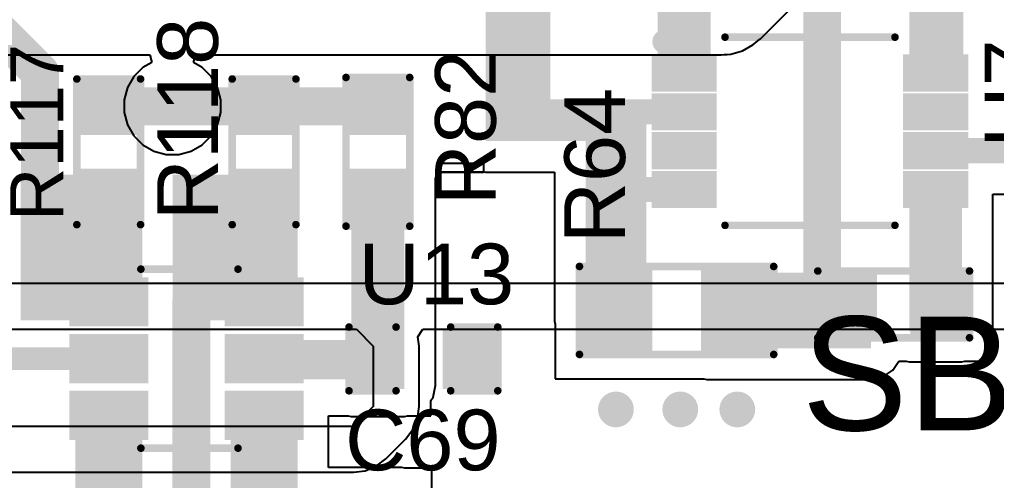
# Model space of a CAD drawing. Header units: millimetres. Extents: x 0 to 214, y 0 to 214.
# Drawn here: x 0.851 to 1.495, y 0.317 to 0.621 of the extents above; entities that cross this region are included whole.
import ezdxf

# ---------------------------------------------------------------- set-up
doc = ezdxf.new("R2010")
doc.units = ezdxf.units.MM
doc.header["$MEASUREMENT"] = 0
for name, color, linetype in [('BottomLayer', 5, 'Continuous'), ('BottomSolder', 6, 'Continuous'), ('TopLayer', 1, 'Continuous'), ('TopOverlay', 2, 'Continuous'), ('TopPaste', 8, 'Continuous'), ('TopSolder', 216, 'Continuous'), ('ViaHoleLayer', 16, 'Continuous')]:
    doc.layers.add(name, color=color, linetype=linetype)
doc.styles.add('Arial', font='', dxfattribs={"height": 0.2})
doc.styles.get('Arial').set_extended_font_data('Arial')

# ---------------------------------------------------------------- blocks, each defined once
blk = doc.blocks.new('R___0603_220')
at = {"layer": 'TopLayer'}
for points in [[(-0.015, 0.0175), (-0.015, -0.0175), (-0.045, -0.0175), (-0.045, 0.0175)], [(0.045, 0.0175), (0.045, -0.0175), (0.015, -0.0175), (0.015, 0.0175)]]:
    blk.add_hatch(color=1, dxfattribs=at).paths.add_polyline_path(points)
at = {"layer": 'TopPaste'}
for points in [[(-0.015, 0.0175), (-0.015, -0.0175), (-0.045, -0.0175), (-0.045, 0.0175)], [(0.045, 0.0175), (0.045, -0.0175), (0.015, -0.0175), (0.015, 0.0175)]]:
    blk.add_hatch(color=8, dxfattribs=at).paths.add_polyline_path(points)
at = {"layer": 'TopSolder'}
for points in [[(-0.011, 0.0215), (-0.011, -0.0215), (-0.049, -0.0215), (-0.049, 0.0215)], [(0.049, 0.0215), (0.049, -0.0215), (0.011, -0.0215), (0.011, 0.0215)]]:
    blk.add_hatch(color=216, dxfattribs=at).paths.add_polyline_path(points)
at = {"layer": 'TopOverlay', "const_width": 0.005}
for points in [[(0.048, 0.021), (-0.048, 0.021)], [(-0.048, -0.021), (-0.048, 0.021)], [(0.048, -0.021), (0.048, 0.021)], [(0.048, -0.021), (-0.048, -0.021)]]:
    blk.add_lwpolyline(points, dxfattribs=at)
at = {"layer": 'TopOverlay', "const_width": 0.0025}
for points in [[(-0.04925, 0.021, 1), (-0.04675, 0.021, 1)], [(-0.04925, 0.021, 1), (-0.04675, 0.021, 1)], [(0.04675, 0.021, 1), (0.04925, 0.021, 1)], [(0.04675, 0.021, 1), (0.04925, 0.021, 1)], [(-0.04925, -0.021, 1), (-0.04675, -0.021, 1)], [(-0.04925, -0.021, 1), (-0.04675, -0.021, 1)], [(0.04675, -0.021, 1), (0.04925, -0.021, 1)], [(0.04675, -0.021, 1), (0.04925, -0.021, 1)]]:
    blk.add_lwpolyline(points, format="xyb", close=True, dxfattribs=at)
blk = doc.blocks.new('R___0603_221')
at = {"layer": 'TopLayer'}
for points in [[(-0.015, 0.0175), (-0.015, -0.0175), (-0.045, -0.0175), (-0.045, 0.0175)], [(0.045, 0.0175), (0.045, -0.0175), (0.015, -0.0175), (0.015, 0.0175)]]:
    blk.add_hatch(color=1, dxfattribs=at).paths.add_polyline_path(points)
at = {"layer": 'TopPaste'}
for points in [[(-0.015, 0.0175), (-0.015, -0.0175), (-0.045, -0.0175), (-0.045, 0.0175)], [(0.045, 0.0175), (0.045, -0.0175), (0.015, -0.0175), (0.015, 0.0175)]]:
    blk.add_hatch(color=8, dxfattribs=at).paths.add_polyline_path(points)
at = {"layer": 'TopSolder'}
for points in [[(-0.011, 0.0215), (-0.011, -0.0215), (-0.049, -0.0215), (-0.049, 0.0215)], [(0.049, 0.0215), (0.049, -0.0215), (0.011, -0.0215), (0.011, 0.0215)]]:
    blk.add_hatch(color=216, dxfattribs=at).paths.add_polyline_path(points)
at = {"layer": 'TopOverlay', "const_width": 0.005}
for points in [[(0.048, 0.021), (-0.048, 0.021)], [(-0.048, -0.021), (-0.048, 0.021)], [(0.048, -0.021), (0.048, 0.021)], [(0.048, -0.021), (-0.048, -0.021)]]:
    blk.add_lwpolyline(points, dxfattribs=at)
at = {"layer": 'TopOverlay', "const_width": 0.0025}
for points in [[(-0.04925, 0.021, 1), (-0.04675, 0.021, 1)], [(-0.04925, 0.021, 1), (-0.04675, 0.021, 1)], [(0.04675, 0.021, 1), (0.04925, 0.021, 1)], [(0.04675, 0.021, 1), (0.04925, 0.021, 1)], [(-0.04925, -0.021, 1), (-0.04675, -0.021, 1)], [(-0.04925, -0.021, 1), (-0.04675, -0.021, 1)], [(0.04675, -0.021, 1), (0.04925, -0.021, 1)], [(0.04675, -0.021, 1), (0.04925, -0.021, 1)]]:
    blk.add_lwpolyline(points, format="xyb", close=True, dxfattribs=at)
blk = doc.blocks.new('SOT_23_6_254')
at = {"layer": 'TopLayer'}
for points in [[(-0.07323, 0.04961), (-0.02913, 0.04961), (-0.02913, 0.0252), (-0.07323, 0.0252)], [(0.02913, 0.04961), (0.07323, 0.04961), (0.07323, 0.0252), (0.02913, 0.0252)], [(-0.07323, 0.0122), (-0.02913, 0.0122), (-0.02913, -0.0122), (-0.07323, -0.0122)], [(0.02913, 0.0122), (0.07323, 0.0122), (0.07323, -0.0122), (0.02913, -0.0122)], [(-0.07323, -0.0252), (-0.02913, -0.0252), (-0.02913, -0.04961), (-0.07323, -0.04961)], [(0.02913, -0.0252), (0.07323, -0.0252), (0.07323, -0.04961), (0.02913, -0.04961)]]:
    blk.add_hatch(color=1, dxfattribs=at).paths.add_polyline_path(points)
at = {"layer": 'TopPaste'}
for points in [[(-0.07323, 0.04961), (-0.02913, 0.04961), (-0.02913, 0.0252), (-0.07323, 0.0252)], [(0.02913, 0.04961), (0.07323, 0.04961), (0.07323, 0.0252), (0.02913, 0.0252)], [(-0.07323, 0.0122), (-0.02913, 0.0122), (-0.02913, -0.0122), (-0.07323, -0.0122)], [(0.02913, 0.0122), (0.07323, 0.0122), (0.07323, -0.0122), (0.02913, -0.0122)], [(-0.07323, -0.0252), (-0.02913, -0.0252), (-0.02913, -0.04961), (-0.07323, -0.04961)], [(0.02913, -0.0252), (0.07323, -0.0252), (0.07323, -0.04961), (0.02913, -0.04961)]]:
    blk.add_hatch(color=8, dxfattribs=at).paths.add_polyline_path(points)
at = {"layer": 'TopSolder'}
for points in [[(-0.07723, 0.05361), (-0.02513, 0.05361), (-0.02513, 0.0212), (-0.07723, 0.0212)], [(0.02513, 0.05361), (0.07723, 0.05361), (0.07723, 0.0212), (0.02513, 0.0212)], [(-0.07723, 0.0162), (-0.02513, 0.0162), (-0.02513, -0.0162), (-0.07723, -0.0162)], [(0.02513, 0.0162), (0.07723, 0.0162), (0.07723, -0.0162), (0.02513, -0.0162)], [(-0.07723, -0.0212), (-0.02513, -0.0212), (-0.02513, -0.05361), (-0.07723, -0.05361)], [(0.02513, -0.0212), (0.07723, -0.0212), (0.07723, -0.05361), (0.02513, -0.05361)]]:
    blk.add_hatch(color=216, dxfattribs=at).paths.add_polyline_path(points)
at = {"layer": 'TopOverlay'}
for points, const_width in [([(-0.054, 0.063, 1), (-0.062, 0.063, 1)], 0.01), ([(-0.0645, 0.063, 1), (-0.0595, 0.063, 1)], 0.005), ([(-0.0565, 0.063, 1), (-0.0515, 0.063, 1)], 0.005), ([(-0.03125, 0.059, 1), (-0.02875, 0.059, 1)], 0.0025), ([(0.03275, 0.059, 1), (0.03525, 0.059, 1)], 0.0025), ([(-0.03125, -0.059, 1), (-0.02875, -0.059, 1)], 0.0025), ([(0.03275, -0.059, 1), (0.03525, -0.059, 1)], 0.0025)]:
    blk.add_lwpolyline(points, format="xyb", close=True, dxfattribs=dict(at, const_width=const_width))
at = {"layer": 'TopOverlay', "const_width": 0.005}
for points in [[(-0.03, 0.059), (0.034, 0.059)], [(-0.03, -0.059), (0.034, -0.059)]]:
    blk.add_lwpolyline(points, dxfattribs=at)
blk = doc.blocks.new('RES_0603_281')
at = {"layer": 'TopLayer'}
for points in [[(-0.015, 0.0175), (-0.015, -0.0175), (-0.045, -0.0175), (-0.045, 0.0175)], [(0.045, 0.0175), (0.045, -0.0175), (0.015, -0.0175), (0.015, 0.0175)]]:
    blk.add_hatch(color=1, dxfattribs=at).paths.add_polyline_path(points)
at = {"layer": 'TopPaste'}
for points in [[(-0.015, 0.0175), (-0.015, -0.0175), (-0.045, -0.0175), (-0.045, 0.0175)], [(0.045, 0.0175), (0.045, -0.0175), (0.015, -0.0175), (0.015, 0.0175)]]:
    blk.add_hatch(color=8, dxfattribs=at).paths.add_polyline_path(points)
at = {"layer": 'TopSolder'}
for points in [[(-0.011, 0.0215), (-0.011, -0.0215), (-0.049, -0.0215), (-0.049, 0.0215)], [(0.049, 0.0215), (0.049, -0.0215), (0.011, -0.0215), (0.011, 0.0215)]]:
    blk.add_hatch(color=216, dxfattribs=at).paths.add_polyline_path(points)
at = {"layer": 'TopOverlay', "const_width": 0.005}
for points in [[(-0.049, 0.021), (0.049, 0.021)], [(-0.049, 0.021), (-0.049, -0.021)], [(0.049, 0.021), (0.049, -0.021)], [(-0.049, -0.021), (0.049, -0.021)]]:
    blk.add_lwpolyline(points, dxfattribs=at)
at = {"layer": 'TopOverlay', "const_width": 0.0025}
for points in [[(-0.05025, 0.021, 1), (-0.04775, 0.021, 1)], [(-0.05025, 0.021, 1), (-0.04775, 0.021, 1)], [(0.04775, 0.021, 1), (0.05025, 0.021, 1)], [(0.04775, 0.021, 1), (0.05025, 0.021, 1)], [(-0.05025, -0.021, 1), (-0.04775, -0.021, 1)], [(-0.05025, -0.021, 1), (-0.04775, -0.021, 1)], [(0.04775, -0.021, 1), (0.05025, -0.021, 1)], [(0.04775, -0.021, 1), (0.05025, -0.021, 1)]]:
    blk.add_lwpolyline(points, format="xyb", close=True, dxfattribs=at)
blk = doc.blocks.new('C__0603_323')
at = {"layer": 'TopLayer'}
for points in [[(-0.015, 0.0175), (-0.015, -0.0175), (-0.045, -0.0175), (-0.045, 0.0175)], [(0.045, 0.0175), (0.045, -0.0175), (0.015, -0.0175), (0.015, 0.0175)]]:
    blk.add_hatch(color=1, dxfattribs=at).paths.add_polyline_path(points)
at = {"layer": 'TopPaste'}
for points in [[(-0.015, 0.0175), (-0.015, -0.0175), (-0.045, -0.0175), (-0.045, 0.0175)], [(0.045, 0.0175), (0.045, -0.0175), (0.015, -0.0175), (0.015, 0.0175)]]:
    blk.add_hatch(color=8, dxfattribs=at).paths.add_polyline_path(points)
at = {"layer": 'TopSolder'}
for points in [[(-0.01264, 0.01986), (-0.01264, -0.01986), (-0.04736, -0.01986), (-0.04736, 0.01986)], [(0.04736, 0.01986), (0.04736, -0.01986), (0.01264, -0.01986), (0.01264, 0.01986)]]:
    blk.add_hatch(color=216, dxfattribs=at).paths.add_polyline_path(points)
at = {"layer": 'TopOverlay', "const_width": 0.005}
for points in [[(-0.049, -0.021), (-0.049, 0.021)], [(-0.049, 0.021), (-0.018, 0.021)], [(0.018, 0.021), (0.049, 0.021)], [(0.049, -0.021), (0.049, 0.021)], [(-0.049, -0.021), (-0.018, -0.021)], [(0.018, -0.021), (0.049, -0.021)]]:
    blk.add_lwpolyline(points, dxfattribs=at)
at = {"layer": 'TopOverlay', "const_width": 0.0025}
for points in [[(-0.05025, 0.021, 1), (-0.04775, 0.021, 1)], [(-0.05025, 0.021, 1), (-0.04775, 0.021, 1)], [(-0.01925, 0.021, 1), (-0.01675, 0.021, 1)], [(0.01675, 0.021, 1), (0.01925, 0.021, 1)], [(0.04775, 0.021, 1), (0.05025, 0.021, 1)], [(0.04775, 0.021, 1), (0.05025, 0.021, 1)], [(-0.05025, -0.021, 1), (-0.04775, -0.021, 1)], [(-0.05025, -0.021, 1), (-0.04775, -0.021, 1)], [(-0.01925, -0.021, 1), (-0.01675, -0.021, 1)], [(0.01675, -0.021, 1), (0.01925, -0.021, 1)], [(0.04775, -0.021, 1), (0.05025, -0.021, 1)], [(0.04775, -0.021, 1), (0.05025, -0.021, 1)]]:
    blk.add_lwpolyline(points, format="xyb", close=True, dxfattribs=at)
blk = doc.blocks.new('LTC4359CMS8_PBF_351')
at = {"layer": 'TopLayer'}
for points in [[(-0.06539, 0.03012), (-0.10039, 0.03012), (-0.10039, 0.04665), (-0.06539, 0.04665)], [(0.10039, 0.03012), (0.06539, 0.03012), (0.06539, 0.04665), (0.10039, 0.04665)], [(-0.06539, 0.00453), (-0.10039, 0.00453), (-0.10039, 0.02106), (-0.06539, 0.02106)], [(0.10039, 0.00453), (0.06539, 0.00453), (0.06539, 0.02106), (0.10039, 0.02106)], [(-0.06539, -0.02106), (-0.10039, -0.02106), (-0.10039, -0.00453), (-0.06539, -0.00453)], [(0.10039, -0.02106), (0.06539, -0.02106), (0.06539, -0.00453), (0.10039, -0.00453)], [(-0.06539, -0.04665), (-0.10039, -0.04665), (-0.10039, -0.03012), (-0.06539, -0.03012)], [(0.10039, -0.04665), (0.06539, -0.04665), (0.06539, -0.03012), (0.10039, -0.03012)]]:
    blk.add_hatch(color=1, dxfattribs=at).paths.add_polyline_path(points)
at = {"layer": 'TopPaste'}
for points in [[(-0.06539, 0.03012), (-0.10039, 0.03012), (-0.10039, 0.04665), (-0.06539, 0.04665)], [(0.10039, 0.03012), (0.06539, 0.03012), (0.06539, 0.04665), (0.10039, 0.04665)], [(-0.06539, 0.00453), (-0.10039, 0.00453), (-0.10039, 0.02106), (-0.06539, 0.02106)], [(0.10039, 0.00453), (0.06539, 0.00453), (0.06539, 0.02106), (0.10039, 0.02106)], [(-0.06539, -0.02106), (-0.10039, -0.02106), (-0.10039, -0.00453), (-0.06539, -0.00453)], [(0.10039, -0.02106), (0.06539, -0.02106), (0.06539, -0.00453), (0.10039, -0.00453)], [(-0.06539, -0.04665), (-0.10039, -0.04665), (-0.10039, -0.03012), (-0.06539, -0.03012)], [(0.10039, -0.04665), (0.06539, -0.04665), (0.06539, -0.03012), (0.10039, -0.03012)]]:
    blk.add_hatch(color=8, dxfattribs=at).paths.add_polyline_path(points)
at = {"layer": 'TopSolder'}
for points in [[(-0.06139, 0.02612), (-0.10439, 0.02612), (-0.10439, 0.05065), (-0.06139, 0.05065)], [(0.10439, 0.02612), (0.06139, 0.02612), (0.06139, 0.05065), (0.10439, 0.05065)], [(-0.06139, 0.00053), (-0.10439, 0.00053), (-0.10439, 0.02506), (-0.06139, 0.02506)], [(0.10439, 0.00053), (0.06139, 0.00053), (0.06139, 0.02506), (0.10439, 0.02506)], [(-0.06139, -0.02506), (-0.10439, -0.02506), (-0.10439, -0.00053), (-0.06139, -0.00053)], [(0.10439, -0.02506), (0.06139, -0.02506), (0.06139, -0.00053), (0.10439, -0.00053)], [(-0.06139, -0.05065), (-0.10439, -0.05065), (-0.10439, -0.02612), (-0.06139, -0.02612)], [(0.10439, -0.05065), (0.06139, -0.05065), (0.06139, -0.02612), (0.10439, -0.02612)]]:
    blk.add_hatch(color=216, dxfattribs=at).paths.add_polyline_path(points)
at = {"layer": 'TopOverlay'}
for points, const_width in [([(-0.09317, 0.059, 1), (-0.09883, 0.059, 1)], 0.01), ([(-0.05725, 0.062, 1), (-0.05475, 0.062, 1)], 0.0025), ([(0.05475, 0.062, 1), (0.05725, 0.062, 1)], 0.0025), ([(-0.10133, 0.059, 1), (-0.09633, 0.059, 1)], 0.005), ([(-0.09567, 0.059, 1), (-0.09067, 0.059, 1)], 0.005), ([(-0.05725, -0.062, 1), (-0.05475, -0.062, 1)], 0.0025), ([(0.05475, -0.062, 1), (0.05725, -0.062, 1)], 0.0025)]:
    blk.add_lwpolyline(points, format="xyb", close=True, dxfattribs=dict(at, const_width=const_width))
at = {"layer": 'TopOverlay', "const_width": 0.005}
for points in [[(-0.056, 0.062), (0.056, 0.062)], [(-0.056, -0.062), (0.056, -0.062)]]:
    blk.add_lwpolyline(points, dxfattribs=at)
blk = doc.blocks.new('S______B______352')
at = {"layer": 'TopLayer'}
for points in [[(-0.045, -0.0175), (-0.045, 0.0175), (-0.015, 0.0175), (-0.015, -0.0175)], [(0.015, -0.0175), (0.015, 0.0175), (0.045, 0.0175), (0.045, -0.0175)]]:
    blk.add_hatch(color=1, dxfattribs=at).paths.add_polyline_path(points)
at = {"layer": 'TopPaste'}
for points in [[(-0.045, -0.0175), (-0.045, 0.0175), (-0.015, 0.0175), (-0.015, -0.0175)], [(0.015, -0.0175), (0.015, 0.0175), (0.045, 0.0175), (0.045, -0.0175)]]:
    blk.add_hatch(color=8, dxfattribs=at).paths.add_polyline_path(points)
at = {"layer": 'TopSolder'}
for points in [[(-0.049, -0.0215), (-0.049, 0.0215), (-0.011, 0.0215), (-0.011, -0.0215)], [(0.011, -0.0215), (0.011, 0.0215), (0.049, 0.0215), (0.049, -0.0215)]]:
    blk.add_hatch(color=216, dxfattribs=at).paths.add_polyline_path(points)
at = {"layer": 'TopOverlay', "const_width": 0.005}
for points in [[(0.05, 0.022), (-0.05, 0.022)], [(-0.05, 0.022), (-0.05, -0.022)], [(0.05, 0.022), (0.05, -0.022)], [(0.05, -0.022), (-0.05, -0.022)]]:
    blk.add_lwpolyline(points, dxfattribs=at)
at = {"layer": 'TopOverlay', "const_width": 0.0025}
for points in [[(-0.05125, 0.022, 1), (-0.04875, 0.022, 1)], [(-0.05125, 0.022, 1), (-0.04875, 0.022, 1)], [(0.04875, 0.022, 1), (0.05125, 0.022, 1)], [(0.04875, 0.022, 1), (0.05125, 0.022, 1)], [(-0.05125, -0.022, 1), (-0.04875, -0.022, 1)], [(-0.05125, -0.022, 1), (-0.04875, -0.022, 1)], [(0.04875, -0.022, 1), (0.05125, -0.022, 1)], [(0.04875, -0.022, 1), (0.05125, -0.022, 1)]]:
    blk.add_lwpolyline(points, format="xyb", close=True, dxfattribs=at)
blk = doc.blocks.new('RES_0805_354')
at = {"layer": 'TopLayer'}
for points in [[(-0.06, 0.025), (-0.02, 0.025), (-0.02, -0.025), (-0.06, -0.025)], [(0.02, 0.025), (0.06, 0.025), (0.06, -0.025), (0.02, -0.025)]]:
    blk.add_hatch(color=1, dxfattribs=at).paths.add_polyline_path(points)
at = {"layer": 'TopPaste'}
for points in [[(-0.06, 0.025), (-0.02, 0.025), (-0.02, -0.025), (-0.06, -0.025)], [(0.02, 0.025), (0.06, 0.025), (0.06, -0.025), (0.02, -0.025)]]:
    blk.add_hatch(color=8, dxfattribs=at).paths.add_polyline_path(points)
at = {"layer": 'TopSolder'}
for points in [[(-0.064, 0.029), (-0.016, 0.029), (-0.016, -0.029), (-0.064, -0.029)], [(0.016, 0.029), (0.064, 0.029), (0.064, -0.029), (0.016, -0.029)]]:
    blk.add_hatch(color=216, dxfattribs=at).paths.add_polyline_path(points)
at = {"layer": 'TopOverlay', "const_width": 0.005}
for points in [[(-0.064, 0.029), (0.064, 0.029)], [(-0.064, -0.029), (-0.064, 0.029)], [(0.064, -0.029), (0.064, 0.029)], [(-0.064, -0.029), (0.064, -0.029)]]:
    blk.add_lwpolyline(points, dxfattribs=at)
at = {"layer": 'TopOverlay', "const_width": 0.0025}
for points in [[(-0.06525, 0.029, 1), (-0.06275, 0.029, 1)], [(-0.06525, 0.029, 1), (-0.06275, 0.029, 1)], [(0.06275, 0.029, 1), (0.06525, 0.029, 1)], [(0.06275, 0.029, 1), (0.06525, 0.029, 1)], [(-0.06525, -0.029, 1), (-0.06275, -0.029, 1)], [(-0.06525, -0.029, 1), (-0.06275, -0.029, 1)], [(0.06275, -0.029, 1), (0.06525, -0.029, 1)], [(0.06275, -0.029, 1), (0.06525, -0.029, 1)]]:
    blk.add_lwpolyline(points, format="xyb", close=True, dxfattribs=at)

msp = doc.modelspace()

# ---------------------------------------------------------------- hatches: boundary and pattern name
at = {"layer": 'BottomLayer'}
h = msp.add_hatch(color=5, dxfattribs=at)
edge = h.paths.add_edge_path()
edge.add_arc((0.95187, 0.56396), 0.01181, 0, 360)
h = msp.add_hatch(color=5, dxfattribs=at)
edge = h.paths.add_edge_path()
edge.add_arc((1.05587, 0.39703), 0.01181, 0, 360)
h = msp.add_hatch(color=5, dxfattribs=at)
edge = h.paths.add_edge_path()
edge.add_arc((1.24398, 0.36416), 0.01181, 0, 360)
h = msp.add_hatch(color=5, dxfattribs=at)
edge = h.paths.add_edge_path()
edge.add_arc((1.28639, 0.36416), 0.01181, 0, 360)
h = msp.add_hatch(color=5, dxfattribs=at)
edge = h.paths.add_edge_path()
edge.add_arc((1.32398, 0.36416), 0.01181, 0, 360)
at = {"layer": 'BottomSolder'}
h = msp.add_hatch(color=6, dxfattribs=at)
edge = h.paths.add_edge_path()
edge.add_arc((0.95187, 0.56396), 0.00591, 0, 360)
h = msp.add_hatch(color=6, dxfattribs=at)
edge = h.paths.add_edge_path()
edge.add_arc((1.05587, 0.39703), 0.00591, 0, 360)
h = msp.add_hatch(color=6, dxfattribs=at)
edge = h.paths.add_edge_path()
edge.add_arc((1.24398, 0.36416), 0.00591, 0, 360)
h = msp.add_hatch(color=6, dxfattribs=at)
edge = h.paths.add_edge_path()
edge.add_arc((1.28639, 0.36416), 0.00591, 0, 360)
h = msp.add_hatch(color=6, dxfattribs=at)
edge = h.paths.add_edge_path()
edge.add_arc((1.32398, 0.36416), 0.00591, 0, 360)
at = {"layer": 'TopLayer'}
for points in [[(1.43725, 0.57762), (1.47289, 0.57762), (1.47289, 0.836), (1.43725, 0.836)], [(1.15814, 0.54103), (1.20087, 0.54103), (1.20087, 0.72199), (1.15814, 0.72199)], [(1.27146, 0.58588), (1.30646, 0.58588), (1.30646, 0.67199), (1.27146, 0.67199)], [(1.15814, 0.54103), (1.24398, 0.54103), (1.24398, 0.56856), (1.15814, 0.56856)], [(1.22398, 0.4224), (1.26398, 0.4224), (1.26398, 0.56856), (1.22398, 0.56856)], [(1.22698, 0.55203), (1.30646, 0.55203), (1.30646, 0.56856), (1.22698, 0.56856)], [(1.43725, 0.5264), (1.56239, 0.5264), (1.56239, 0.54297), (1.43725, 0.54297)], [(0.93187, 0.51896), (0.85187, 0.51896), (0.85187, 0.42283), (0.93187, 0.42283)], [(1.03423, 0.51896), (0.95187, 0.51896), (0.95187, 0.42283), (1.03423, 0.42283)], [(1.10464, 0.51896), (1.06964, 0.51896), (1.06964, 0.37996), (1.10464, 0.37996)], [(1.22879, 0.50084), (1.30646, 0.50084), (1.30646, 0.51738), (1.22879, 0.51738)], [(1.43725, 0.4159), (1.47198, 0.4159), (1.47198, 0.50911), (1.43725, 0.50911)], [(1.30398, 0.4044), (1.41198, 0.4044), (1.41198, 0.4544), (1.30398, 0.4544)], [(1.10464, 0.40984), (0.99014, 0.40984), (0.99014, 0.38403), (1.10464, 0.38403)], [(0.93187, 0.37244), (0.88777, 0.37244), (0.88777, 0.27546), (0.93187, 0.27546)], [(0.99014, 0.27546), (1.03423, 0.27546), (1.03423, 0.37244), (0.99014, 0.37244)]]:
    msp.add_hatch(color=1, dxfattribs=at).paths.add_polyline_path(points)
h = msp.add_hatch(color=1, dxfattribs=at)
edge = h.paths.add_edge_path()
edge.add_arc((0.95187, 0.56396), 0.01181, 0, 360)
h = msp.add_hatch(color=1, dxfattribs=at)
edge = h.paths.add_edge_path()
edge.add_arc((1.05587, 0.39703), 0.01181, 0, 360)
h = msp.add_hatch(color=1, dxfattribs=at)
edge = h.paths.add_edge_path()
edge.add_arc((1.24398, 0.36416), 0.01181, 0, 360)
h = msp.add_hatch(color=1, dxfattribs=at)
edge = h.paths.add_edge_path()
edge.add_arc((1.28639, 0.36416), 0.01181, 0, 360)
h = msp.add_hatch(color=1, dxfattribs=at)
edge = h.paths.add_edge_path()
edge.add_arc((1.32398, 0.36416), 0.01181, 0, 360)
at = {"layer": 'TopSolder'}
h = msp.add_hatch(color=216, dxfattribs=at)
edge = h.paths.add_edge_path()
edge.add_arc((0.95187, 0.56396), 0.00591, 0, 360)
h = msp.add_hatch(color=216, dxfattribs=at)
edge = h.paths.add_edge_path()
edge.add_arc((1.05587, 0.39703), 0.00591, 0, 360)
h = msp.add_hatch(color=216, dxfattribs=at)
edge = h.paths.add_edge_path()
edge.add_arc((1.24398, 0.36416), 0.00591, 0, 360)
h = msp.add_hatch(color=216, dxfattribs=at)
edge = h.paths.add_edge_path()
edge.add_arc((1.28639, 0.36416), 0.00591, 0, 360)
h = msp.add_hatch(color=216, dxfattribs=at)
edge = h.paths.add_edge_path()
edge.add_arc((1.32398, 0.36416), 0.00591, 0, 360)
at = {"layer": 'ViaHoleLayer'}
h = msp.add_hatch(color=16, dxfattribs=at)
edge = h.paths.add_edge_path()
edge.add_arc((0.95187, 0.56396), 0.00591, 0, 360)
h = msp.add_hatch(color=16, dxfattribs=at)
edge = h.paths.add_edge_path()
edge.add_arc((1.05587, 0.39703), 0.00591, 0, 360)
h = msp.add_hatch(color=16, dxfattribs=at)
edge = h.paths.add_edge_path()
edge.add_arc((1.24398, 0.36416), 0.00591, 0, 360)
h = msp.add_hatch(color=16, dxfattribs=at)
edge = h.paths.add_edge_path()
edge.add_arc((1.28639, 0.36416), 0.00591, 0, 360)
h = msp.add_hatch(color=16, dxfattribs=at)
edge = h.paths.add_edge_path()
edge.add_arc((1.32398, 0.36416), 0.00591, 0, 360)

# ---------------------------------------------------------------- linework, layer by layer
at = {"layer": 'BottomLayer'}
for p, q in [((1.33919, 0.60851), (1.40385, 0.67316)), ((1.33421, 0.60436), (1.33622, 0.6059)), ((1.33622, 0.6059), (1.33762, 0.6073)), ((1.33762, 0.6073), (1.33919, 0.60851)), ((1.31974, 0.59836), (1.32737, 0.60041)), ((1.32737, 0.60041), (1.33421, 0.60436)), ((0.80369, 0.59778), (0.93682, 0.59778)), ((0.93816, 0.59278), (0.93234, 0.58942)), ((0.93682, 0.59778), (0.93816, 0.59278)), ((0.96558, 0.59278), (0.96692, 0.59778)), ((0.9714, 0.58942), (0.96558, 0.59278)), ((0.96692, 0.59778), (0.98343, 0.59778)), ((0.98343, 0.59778), (1.31328, 0.59778)), ((1.31328, 0.59778), (1.31525, 0.59803)), ((1.31525, 0.59803), (1.31723, 0.59803)), ((1.31723, 0.59803), (1.31974, 0.59836)), ((1.31974, 0.59836), (1.31974, 0.59836)), ((0.93234, 0.58942), (0.92641, 0.58349)), ((0.97732, 0.58349), (0.9714, 0.58942)), ((0.92641, 0.58349), (0.92222, 0.57624)), ((0.98151, 0.57624), (0.97732, 0.58349)), ((0.92222, 0.57624), (0.92006, 0.56815)), ((0.98368, 0.56815), (0.98151, 0.57624)), ((0.92006, 0.56815), (0.92006, 0.55977)), ((0.98368, 0.55977), (0.98368, 0.56815)), ((0.92006, 0.55977), (0.92222, 0.55168)), ((0.98151, 0.55168), (0.98368, 0.55977)), ((0.92222, 0.55168), (0.92641, 0.54443)), ((0.97732, 0.54443), (0.98151, 0.55168)), ((0.92641, 0.54443), (0.93234, 0.53851)), ((0.9714, 0.53851), (0.97732, 0.54443)), ((0.93234, 0.53851), (0.93959, 0.53432)), ((0.93959, 0.53432), (0.94768, 0.53215)), ((0.95606, 0.53215), (0.96415, 0.53432)), ((0.96415, 0.53432), (0.9714, 0.53851)), ((0.94768, 0.53215), (0.95606, 0.53215)), ((1.52724, 0.44724), (0.79461, 0.44724)), ((0.79473, 0.41698), (1.07298, 0.41698)), ((1.07298, 0.41698), (1.08406, 0.4059)), ((1.11352, 0.41198), (1.11675, 0.41698)), ((1.11432, 0.4059), (1.11352, 0.41198)), ((1.11675, 0.41698), (1.52724, 0.41698)), ((1.08406, 0.4059), (1.08406, 0.36606)), ((1.11432, 0.36606), (1.11432, 0.4059)), ((1.08406, 0.36606), (1.071, 0.353)), ((1.11329, 0.35823), (1.11432, 0.36606)), ((1.11026, 0.35093), (1.11329, 0.35823)), ((1.071, 0.353), (0.64073, 0.353)), ((1.10546, 0.34466), (1.11026, 0.35093)), ((1.0924, 0.3316), (1.10546, 0.34466)), ((1.08613, 0.3268), (1.0924, 0.3316)), ((1.0924, 0.3316), (1.0924, 0.3316)), ((0.64073, 0.32274), (1.071, 0.32274)), ((1.071, 0.32274), (1.07883, 0.32377)), ((1.07883, 0.32377), (1.08613, 0.3268))]:
    msp.add_line(p, q, dxfattribs=at)
at = {"layer": 'TopLayer'}
for p, q in [((1.12641, 0.52064), (1.12641, 0.52644)), ((1.12641, 0.52644), (1.15682, 0.52644)), ((1.15682, 0.52644), (1.15682, 0.52064)), ((1.12503, 0.51621), (1.126, 0.5193)), ((1.12503, 0.37996), (1.12503, 0.51621)), ((1.126, 0.5193), (1.1298, 0.52064)), ((1.15682, 0.52064), (1.12641, 0.52064)), ((1.1298, 0.52064), (1.15682, 0.52064)), ((1.15682, 0.52064), (1.15707, 0.52086)), ((1.15682, 0.52064), (1.15682, 0.52064)), ((1.15707, 0.52086), (1.15814, 0.52064)), ((1.15814, 0.52064), (1.20359, 0.52064)), ((1.20359, 0.52064), (1.20359, 0.4224)), ((1.49237, 0.4159), (1.49237, 0.506)), ((1.49237, 0.506), (1.52259, 0.506)), ((1.20359, 0.4224), (1.20398, 0.42043)), ((1.20398, 0.42043), (1.20398, 0.3844)), ((1.49198, 0.41393), (1.49237, 0.4159)), ((1.49198, 0.3959), (1.49198, 0.41393)), ((1.4264, 0.38998), (1.43035, 0.3959)), ((1.43035, 0.3959), (1.43528, 0.3959)), ((1.43528, 0.3959), (1.43725, 0.3955)), ((1.43725, 0.3955), (1.47198, 0.3955)), ((1.47198, 0.3955), (1.47395, 0.3959)), ((1.47395, 0.3959), (1.49198, 0.3959)), ((1.41978, 0.38556), (1.4264, 0.38998)), ((1.12348, 0.37216), (1.12503, 0.37996)), ((1.20398, 0.3844), (1.30201, 0.3844)), ((1.30201, 0.3844), (1.30398, 0.384)), ((1.30398, 0.384), (1.41198, 0.384)), ((1.41198, 0.384), (1.41978, 0.38556)), ((1.12214, 0.37015), (1.12348, 0.37216)), ((1.12214, 0.35996), (1.12214, 0.37015)), ((1.05462, 0.32585), (1.05462, 0.35996)), ((1.05462, 0.35996), (1.06767, 0.35996)), ((1.06767, 0.35996), (1.06964, 0.35957)), ((1.06964, 0.35957), (1.10464, 0.35957)), ((1.10464, 0.35957), (1.10661, 0.35996)), ((1.10661, 0.35996), (1.12214, 0.35996)), ((1.10287, 0.32585), (1.05462, 0.32585)), ((1.10484, 0.32546), (1.10287, 0.32585)), ((1.12264, 0.32546), (1.10484, 0.32546)), ((1.12264, 0.30856), (1.12264, 0.32546))]:
    msp.add_line(p, q, dxfattribs=at)
for points, const_width in [([(1.37987, 0.4494), (1.37987, 0.86503)], 0.025), ([(0.82287, 0.62803), (0.86458, 0.58633)], 0.025), ([(0.86458, 0.49819), (0.86458, 0.58633)], 0.025), ([(0.90982, 0.56396), (0.95187, 0.56396)], 0.025), ([(0.95187, 0.56396), (1.01218, 0.56396)], 0.025), ([(1.01218, 0.56396), (1.08714, 0.56396)], 0.025), ([(0.86458, 0.49819), (0.89187, 0.47089)], 0.025), ([(0.99305, 0.46401), (0.99305, 0.47089)], 0.025), ([(0.96425, 0.43521), (0.99305, 0.46401)], 0.025), ([(1.37987, 0.4494), (1.39587, 0.4334)], 0.025), ([(0.87358, 0.43459), (0.90938, 0.43459)], 0.02), ([(0.90938, 0.43459), (0.90982, 0.43503)], 0.02), ([(0.96425, 0.15753), (0.96425, 0.43521)], 0.025), ([(1.39587, 0.4334), (1.39698, 0.4334)], 0.025), ([(0.86187, 0.43283), (0.86187, 0.43346)], 0.01), ([(1.45475, 0.43563), (1.45698, 0.4334)], 0.01), ([(0.75052, 0.39763), (0.90982, 0.39763)], 0.015)]:
    msp.add_lwpolyline(points, dxfattribs=dict(at, const_width=const_width))
for points, const_width in [([(0.85833, 0.58633, 1), (0.87083, 0.58633, 1)], 0.0125), ([(0.85833, 0.58633, 1), (0.87083, 0.58633, 1)], 0.0125), ([(0.90357, 0.56396, 1), (0.91607, 0.56396, 1)], 0.0125), ([(0.94562, 0.56396, 1), (0.95812, 0.56396, 1)], 0.0125), ([(0.94562, 0.56396, 1), (0.95812, 0.56396, 1)], 0.0125), ([(1.00593, 0.56396, 1), (1.01843, 0.56396, 1)], 0.0125), ([(1.00593, 0.56396, 1), (1.01843, 0.56396, 1)], 0.0125), ([(1.08089, 0.56396, 1), (1.09339, 0.56396, 1)], 0.0125), ([(0.85833, 0.49819, 1), (0.87083, 0.49819, 1)], 0.0125), ([(0.85833, 0.49819, 1), (0.87083, 0.49819, 1)], 0.0125), ([(0.88562, 0.47089, 1), (0.89812, 0.47089, 1)], 0.0125), ([(0.9868, 0.47089, 1), (0.9993, 0.47089, 1)], 0.0125), ([(0.9868, 0.46401, 1), (0.9993, 0.46401, 1)], 0.0125), ([(0.9868, 0.46401, 1), (0.9993, 0.46401, 1)], 0.0125), ([(1.37362, 0.4494, 1), (1.38612, 0.4494, 1)], 0.0125), ([(1.37362, 0.4494, 1), (1.38612, 0.4494, 1)], 0.0125), ([(0.86858, 0.43459, 1), (0.87858, 0.43459, 1)], 0.01), ([(0.90438, 0.43459, 1), (0.91438, 0.43459, 1)], 0.01), ([(0.90438, 0.43459, 1), (0.91438, 0.43459, 1)], 0.01), ([(0.90482, 0.43503, 1), (0.91482, 0.43503, 1)], 0.01), ([(0.958, 0.43521, 1), (0.9705, 0.43521, 1)], 0.0125), ([(0.958, 0.43521, 1), (0.9705, 0.43521, 1)], 0.0125), ([(1.38962, 0.4334, 1), (1.40212, 0.4334, 1)], 0.0125), ([(1.38962, 0.4334, 1), (1.40212, 0.4334, 1)], 0.0125), ([(1.39073, 0.4334, 1), (1.40323, 0.4334, 1)], 0.0125), ([(0.85937, 0.43346, 1), (0.86437, 0.43346, 1)], 0.005), ([(0.85937, 0.43283, 1), (0.86437, 0.43283, 1)], 0.005), ([(1.45225, 0.43563, 1), (1.45725, 0.43563, 1)], 0.005), ([(1.45448, 0.4334, 1), (1.45948, 0.4334, 1)], 0.005), ([(0.90607, 0.39763, 1), (0.91357, 0.39763, 1)], 0.0075)]:
    msp.add_lwpolyline(points, format="xyb", close=True, dxfattribs=dict(at, const_width=const_width))

# ---------------------------------------------------------------- block references
for name, p in [('LTC4359CMS8_PBF_351', (1.37185, 0.5475)), ('SOT_23_6_254', (0.961, 0.39763)), ('RES_0805_354', (1.28398, 0.4294)), ('C__0603_323', (1.11714, 0.39746))]:
    msp.add_blockref(name, p)
for name, p, rotation in [('R___0603_221', (0.90982, 0.53396), 270), ('R___0603_220', (1.01218, 0.53396), 270), ('RES_0603_281', (1.08714, 0.53396), 90), ('S______B______352', (1.42698, 0.4334), 180)]:
    msp.add_blockref(name, p, dxfattribs=dict(rotation=rotation))

# ---------------------------------------------------------------- texts
at = {"layer": 'TopOverlay', "style": 'Arial'}
for s, height, p in [('R118', 0.04, (0.98176, 0.48874)), ('U7', 0.04, (1.52699, 0.53668)), ('R117', 0.035, (0.87992, 0.48822)), ('R82', 0.04, (1.16486, 0.49872)), ('R64', 0.04, (1.24999, 0.47368))]:
    msp.add_text(s, height=height, rotation=90, dxfattribs=at).set_placement(p)
for s, height, p in [('U13', 0.04, (1.07446, 0.43347)), ('SB7', 0.075, (1.36636, 0.35039)), ('C69', 0.04, (1.06555, 0.32404))]:
    msp.add_text(s, height=height, dxfattribs=at).set_placement(p)

doc.saveas('drawing.dxf')
